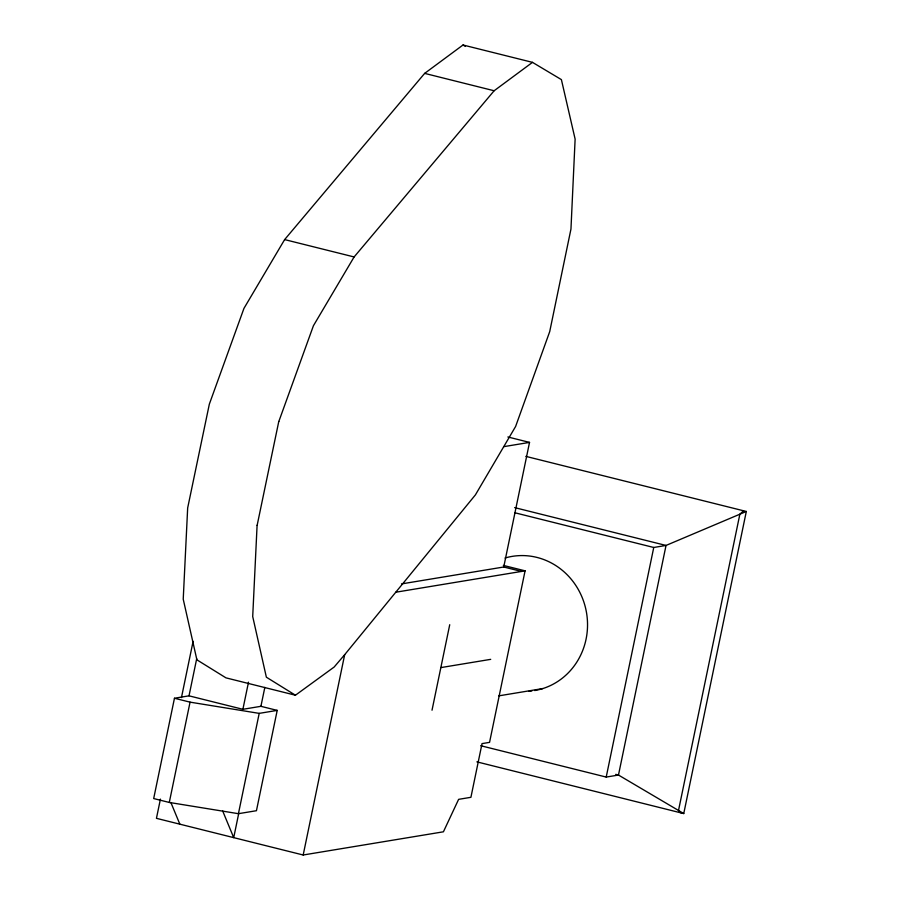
<?xml version="1.0" encoding="UTF-8"?>
<svg xmlns="http://www.w3.org/2000/svg" width="900" height="900" viewBox="0 0 900 900"><rect width="100%" height="100%" fill="white"/><g stroke="black" fill="none" stroke-linecap="round" stroke-linejoin="round"><path stroke-width="1.35" d="M257.096 525.285L252.709 616.545L266.366 677.194L295.436 695.216L334.147 667.046L344.666 654.705L475.402 494.887L515.61 426.476L549.72 331.594L570.96 229.039L575.123 139.106L561.398 79.616L532.485 62.359L463.016 45L424.654 73.384L284.636 239.591L243.956 308.374L209.34 404.145L187.672 507.938L183.229 599.186L196.898 659.835L225.968 677.857L295.436 695.216M174.465 698.242L153.686 798.559L169.29 802.451L238.421 813.69L256.444 810.709L277.211 710.393L260.91 706.32L242.888 709.301L189.011 695.835L174.465 698.242L190.058 702.146L259.2 713.374L277.211 710.393M160.425 799.121L156.442 818.325L303.188 855L443.419 831.803L458.618 799.346L470.914 797.31L482.029 743.614L489.555 742.365L525.082 570.836L503.336 565.403M181.451 697.601L193.095 641.351M189.011 695.835L196.695 658.732M169.29 802.451L190.058 702.146M242.888 709.301L248.501 682.178M238.421 813.69L259.2 713.374M238.736 813.375L233.719 837.641L222.649 810.889M260.91 706.32L264.836 687.386M303.188 855L344.666 654.705M432.022 710.212L449.73 624.712M401.535 583.909L503.73 567L529.526 442.395L507.859 436.973M480.724 745.717L606.206 777.071L653.749 547.481L666.034 545.445L746.314 511.47L683.752 813.566L476.876 761.861M257.153 525.296L278.775 421.493M278.82 421.504L313.425 325.733L354.116 256.95L494.134 90.754L532.485 62.359M743.546 510.784L739.867 514.192L678.51 810.472L680.985 812.88M504 446.614L529.526 442.395M395.775 592.222L525.082 570.836M440.854 667.597L490.702 659.351M498.836 695.846L542.801 688.567M606.206 777.071L618.48 775.046L683.752 813.566M424.654 73.384L494.134 90.754M284.636 239.591L354.116 256.95M525.836 456.368L746.314 511.47M514.631 507.611L666.034 545.445L618.48 775.046L615.758 774.36M514.631 512.707L653.749 547.481M503.73 567L521.449 571.433M463.016 45L465.424 46.44M170.876 802.519L179.843 824.175M531.866 690.952A68.017 64.181 80.6 0 1 529.054 691.234M505.012 558.011A68.017 64.181 80.6 0 1 585.799 609.041A68.017 64.181 80.6 0 1 534.668 690.548"/></g></svg>
